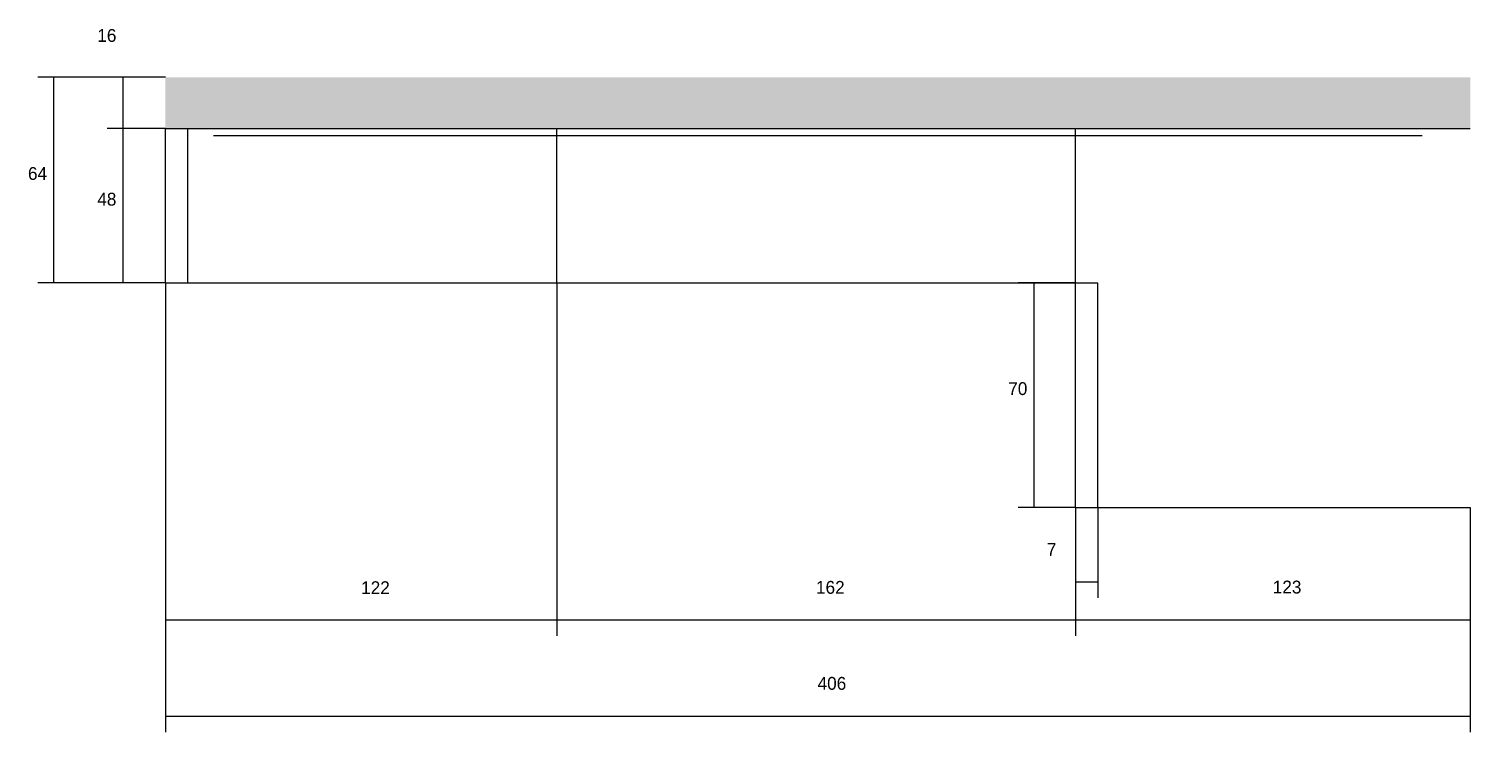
# Model space of a CAD drawing. Header units: metres. Extents: x 4461 to 6474, y 5115 to 5728.
# Drawn here: x 6025.5 to 6474.5, y 5508.8 to 5727.9 of the extents above; entities that cross this region are included whole.
import ezdxf

# ---------------------------------------------------------------- set-up
doc = ezdxf.new("R2010")
doc.units = ezdxf.units.M
for name, color, linetype in [('COTA', 4, 'Continuous'), ('Cota Seção (2x)', 4, 'Continuous'), ('Painéis', 200, 'Continuous'), ('SARR_2.2x7', 40, 'Continuous')]:
    doc.layers.add(name, color=color, linetype=linetype)

msp = doc.modelspace()

# ---------------------------------------------------------------- hatches: boundary and pattern name
at = {"layer": 'COTA'}
h = msp.add_hatch(dxfattribs=at)
h.set_pattern_fill('AR-CONC', scale=0.03)
h.paths.add_polyline_path([(6474.5, 5696.8), (6474.5, 5712.8), (6474.5, 5712.8), (6068, 5712.8), (6068, 5712.8), (6068, 5696.8), (6068, 5696.8), (6474.5, 5696.8)])

# ---------------------------------------------------------------- linework, layer by layer
for p, q in [((6068, 5712.8), (6028.3, 5712.8)), ((6033.3, 5648.8), (6033.3, 5712.8)), ((6068, 5712.8), (6049.9, 5712.8)), ((6054.9, 5696.8), (6054.9, 5712.8)), ((6068, 5696.8), (6049.9, 5696.8)), ((6068, 5648.8), (6028.3, 5648.8)), ((6068, 5648.8), (6068, 5538.8)), ((6190, 5648.8), (6190, 5538.8)), ((6190, 5648.8), (6190, 5538.8)), ((6351.5, 5578.8), (6351.5, 5538.8)), ((6351.5, 5578.8), (6351.5, 5550.6)), ((6358.5, 5578.8), (6358.5, 5550.6)), ((6351.5, 5555.6), (6358.5, 5555.6)), ((6068, 5543.8), (6190, 5543.8)), ((6190, 5543.8), (6351.5, 5543.8))]:
    msp.add_line(p, q, dxfattribs=at)
at = {"layer": 'Cota Seção (2x)'}
for p, q in [((6068, 5696.8), (6049.9, 5696.8)), ((6054.9, 5648.8), (6054.9, 5696.8)), ((6068, 5648.8), (6049.9, 5648.8)), ((6068, 5648.8), (6068, 5508.8)), ((6351.5, 5648.8), (6333.7, 5648.8)), ((6338.7, 5578.8), (6338.7, 5648.8)), ((6351.5, 5578.8), (6333.7, 5578.8)), ((6351.5, 5578.8), (6351.5, 5538.8)), ((6474.5, 5578.8), (6474.5, 5538.8)), ((6474.5, 5578.8), (6474.5, 5508.8)), ((6351.5, 5543.8), (6474.5, 5543.8)), ((6068, 5513.8), (6474.5, 5513.8))]:
    msp.add_line(p, q, dxfattribs=at)
at = {"layer": 'Painéis'}
for p, q in [((6068, 5696.8), (6351.5, 5696.8)), ((6068, 5648.8), (6068, 5696.8)), ((6190, 5648.8), (6190, 5696.8)), ((6351.5, 5696.8), (6474.5, 5696.8)), ((6351.5, 5648.8), (6351.5, 5696.8)), ((6068, 5648.8), (6351.5, 5648.8)), ((6351.5, 5578.8), (6351.5, 5648.8)), ((6351.5, 5578.8), (6474.5, 5578.8))]:
    msp.add_line(p, q, dxfattribs=at)
at = {"layer": 'SARR_2.2x7'}
for p, q in [((6075, 5648.8), (6075, 5696.8)), ((6083, 5694.6), (6190, 5694.6)), ((6190, 5694.6), (6351.5, 5694.6)), ((6351.5, 5694.6), (6459.5, 5694.6)), ((6351.5, 5648.8), (6358.5, 5648.8)), ((6358.5, 5578.8), (6358.5, 5648.8))]:
    msp.add_line(p, q, dxfattribs=at)

# ---------------------------------------------------------------- texts
at = {"layer": 'COTA'}
for s, p in [('16', (6046.8, 5723.8)), ('64', (6025.2, 5680.8)), ('7', (6342.6, 5563.7)), ('122', (6129, 5551.8)), ('162', (6270.7, 5551.9))]:
    msp.add_text(s, height=4, dxfattribs=at).set_placement(p)
at = {"layer": 'Cota Seção (2x)'}
for s, p in [('48', (6046.8, 5672.8)), ('70', (6330.6, 5613.8)), ('123', (6413, 5552)), ('406', (6271.2, 5522))]:
    msp.add_text(s, height=4, dxfattribs=at).set_placement(p)

doc.saveas('drawing.dxf')
